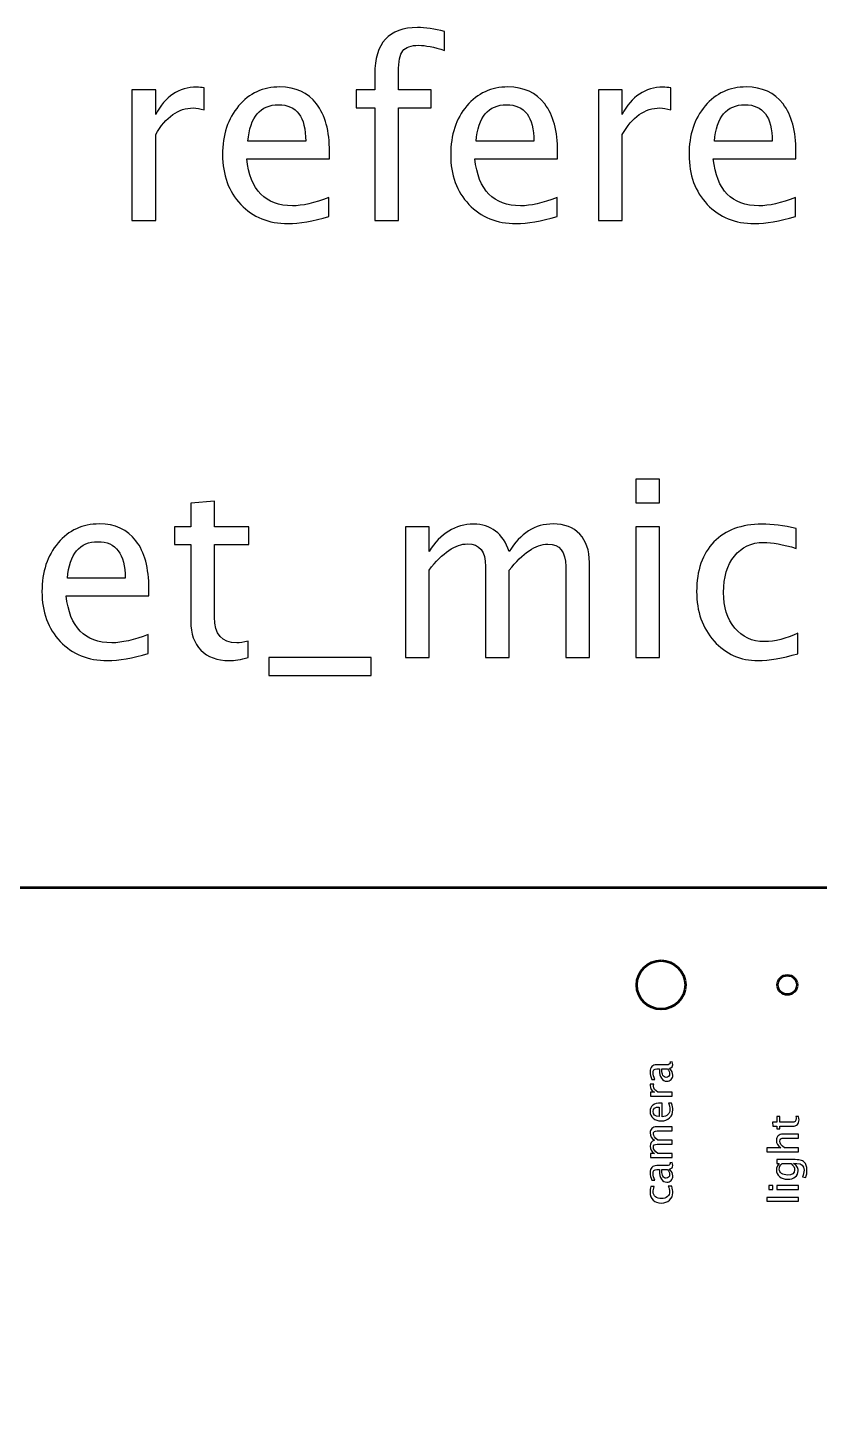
# Model space of a CAD drawing. Header units: centimetres. Extents: x -69 to 69, y -115 to 104.
# Drawn here: x -51.62 to -43.47, y 70.74 to 84.91 of the extents above; entities that cross this region are included whole.
import ezdxf

# ---------------------------------------------------------------- set-up
doc = ezdxf.new("R2010")
doc.units = ezdxf.units.CM
doc.header["$MEASUREMENT"] = 0
doc.layers.add('Layer 1', color=7, linetype='Continuous')

msp = doc.modelspace()

# ---------------------------------------------------------------- linework, layer by layer
at = {"layer": 'Layer 1', "lineweight": 53}
msp.add_lwpolyline([(-58.1, 55.95), (-28.9, 55.95), (-28.9, 76.05), (-58.1, 76.05), (-58.1, 55.95)], close=True, dxfattribs=at)
for centre, major_axis in [((-45.1, 75.05), (0, 0.25)), ((-43.8, 75.05), (0, 0.1))]:
    msp.add_ellipse(centre, major_axis=major_axis, ratio=1, dxfattribs=at)
at = {"layer": 'Layer 1'}
for points, knots in [([(-48.04799, 82.92044), (-48.04799, 82.92044), (-48.04799, 84.08376), (-48.04799, 84.08376), (-48.04799, 84.08376), (-48.04799, 84.08376), (-48.23891, 84.08376), (-48.23891, 84.08376), (-48.23891, 84.08376), (-48.23891, 84.08376), (-48.23891, 84.26664), (-48.23891, 84.26664), (-48.23891, 84.26664), (-48.23891, 84.26664), (-48.04799, 84.26664), (-48.04799, 84.26664), (-48.04799, 84.26664), (-48.04799, 84.26664), (-48.04799, 84.42793), (-48.04799, 84.42793), (-48.04799, 84.42793), (-48.04799, 84.74882), (-47.90152, 84.90926), (-47.60857, 84.90926), (-47.60857, 84.90926), (-47.52644, 84.90926), (-47.43331, 84.89571), (-47.32917, 84.86862), (-47.32917, 84.86862), (-47.32917, 84.86862), (-47.32917, 84.67304), (-47.32917, 84.67304), (-47.32917, 84.67304), (-47.43966, 84.7086), (-47.52814, 84.72638), (-47.5946, 84.72638), (-47.5946, 84.72638), (-47.67546, 84.72638), (-47.73049, 84.70733), (-47.7597, 84.66881), (-47.7597, 84.66881), (-47.78933, 84.63028), (-47.80415, 84.55874), (-47.80415, 84.45418), (-47.80415, 84.45418), (-47.80415, 84.45418), (-47.80415, 84.26664), (-47.80415, 84.26664), (-47.80415, 84.26664), (-47.80415, 84.26664), (-47.46591, 84.26664), (-47.46591, 84.26664), (-47.46591, 84.26664), (-47.46591, 84.26664), (-47.46591, 84.08376), (-47.46591, 84.08376), (-47.46591, 84.08376), (-47.46591, 84.08376), (-47.80415, 84.08376), (-47.80415, 84.08376), (-47.80415, 84.08376), (-47.80415, 84.08376), (-47.80415, 82.92044), (-47.80415, 82.92044), (-47.80415, 82.92044), (-47.80415, 82.92044), (-48.04799, 82.92044), (-48.04799, 82.92044)], [0, 0, 0, 0, 0.05555556, 0.05555556, 0.05555556, 0.05555556, 0.11111111, 0.11111111, 0.11111111, 0.11111111, 0.16666667, 0.16666667, 0.16666667, 0.16666667, 0.22222222, 0.22222222, 0.22222222, 0.22222222, 0.27777778, 0.27777778, 0.27777778, 0.27777778, 0.33333333, 0.33333333, 0.33333333, 0.33333333, 0.38888889, 0.38888889, 0.38888889, 0.38888889, 0.44444444, 0.44444444, 0.44444444, 0.44444444, 0.5, 0.5, 0.5, 0.5, 0.55555556, 0.55555556, 0.55555556, 0.55555556, 0.61111111, 0.61111111, 0.61111111, 0.61111111, 0.66666667, 0.66666667, 0.66666667, 0.66666667, 0.72222222, 0.72222222, 0.72222222, 0.72222222, 0.77777778, 0.77777778, 0.77777778, 0.77777778, 0.83333333, 0.83333333, 0.83333333, 0.83333333, 0.88888889, 0.88888889, 0.88888889, 0.88888889, 1, 1, 1, 1]), ([(-50.54819, 82.92044), (-50.54819, 82.92044), (-50.54819, 84.26664), (-50.54819, 84.26664), (-50.54819, 84.26664), (-50.54819, 84.26664), (-50.30435, 84.26664), (-50.30435, 84.26664), (-50.30435, 84.26664), (-50.30435, 84.26664), (-50.30435, 84.01222), (-50.30435, 84.01222), (-50.30435, 84.01222), (-50.20741, 84.2006), (-50.06686, 84.29458), (-49.88229, 84.29458), (-49.88229, 84.29458), (-49.85731, 84.29458), (-49.83106, 84.29246), (-49.80397, 84.28823), (-49.80397, 84.28823), (-49.80397, 84.28823), (-49.80397, 84.06005), (-49.80397, 84.06005), (-49.80397, 84.06005), (-49.8463, 84.07402), (-49.88356, 84.08122), (-49.91573, 84.08122), (-49.91573, 84.08122), (-50.07067, 84.08122), (-50.20021, 83.98978), (-50.30435, 83.80648), (-50.30435, 83.80648), (-50.30435, 83.80648), (-50.30435, 82.92044), (-50.30435, 82.92044), (-50.30435, 82.92044), (-50.30435, 82.92044), (-50.54819, 82.92044), (-50.54819, 82.92044)], [0, 0, 0, 0, 0.09090909, 0.09090909, 0.09090909, 0.09090909, 0.18181818, 0.18181818, 0.18181818, 0.18181818, 0.27272727, 0.27272727, 0.27272727, 0.27272727, 0.36363636, 0.36363636, 0.36363636, 0.36363636, 0.45454545, 0.45454545, 0.45454545, 0.45454545, 0.54545455, 0.54545455, 0.54545455, 0.54545455, 0.63636364, 0.63636364, 0.63636364, 0.63636364, 0.72727273, 0.72727273, 0.72727273, 0.72727273, 0.81818182, 0.81818182, 0.81818182, 0.81818182, 1, 1, 1, 1]), ([(-48.52085, 82.96362), (-48.68468, 82.91451), (-48.8248, 82.88996), (-48.94164, 82.88996), (-48.94164, 82.88996), (-49.14103, 82.88996), (-49.30317, 82.956), (-49.42805, 83.08766), (-49.42805, 83.08766), (-49.55294, 83.21931), (-49.61559, 83.38992), (-49.61559, 83.59989), (-49.61559, 83.59989), (-49.61559, 83.80351), (-49.56056, 83.97073), (-49.45007, 84.10154), (-49.45007, 84.10154), (-49.33958, 84.23193), (-49.19818, 84.29712), (-49.02589, 84.29712), (-49.02589, 84.29712), (-48.8629, 84.29712), (-48.73675, 84.23912), (-48.64785, 84.12313), (-48.64785, 84.12313), (-48.55895, 84.00714), (-48.5145, 83.84288), (-48.5145, 83.62995), (-48.5145, 83.62995), (-48.5145, 83.62995), (-48.51577, 83.55544), (-48.51577, 83.55544), (-48.51577, 83.55544), (-48.51577, 83.55544), (-49.36667, 83.55544), (-49.36667, 83.55544), (-49.36667, 83.55544), (-49.33111, 83.23371), (-49.17405, 83.07284), (-48.89592, 83.07284), (-48.89592, 83.07284), (-48.7939, 83.07284), (-48.66902, 83.10163), (-48.52085, 83.1592), (-48.52085, 83.1592), (-48.52085, 83.1592), (-48.52085, 82.96362), (-48.52085, 82.96362)], [0, 0, 0, 0, 0.07692308, 0.07692308, 0.07692308, 0.07692308, 0.15384615, 0.15384615, 0.15384615, 0.15384615, 0.23076923, 0.23076923, 0.23076923, 0.23076923, 0.30769231, 0.30769231, 0.30769231, 0.30769231, 0.38461538, 0.38461538, 0.38461538, 0.38461538, 0.46153846, 0.46153846, 0.46153846, 0.46153846, 0.53846154, 0.53846154, 0.53846154, 0.53846154, 0.61538462, 0.61538462, 0.61538462, 0.61538462, 0.69230769, 0.69230769, 0.69230769, 0.69230769, 0.76923077, 0.76923077, 0.76923077, 0.76923077, 0.84615385, 0.84615385, 0.84615385, 0.84615385, 1, 1, 1, 1]), ([(-46.17178, 82.96362), (-46.33561, 82.91451), (-46.47573, 82.88996), (-46.59257, 82.88996), (-46.59257, 82.88996), (-46.79196, 82.88996), (-46.9541, 82.956), (-47.07898, 83.08766), (-47.07898, 83.08766), (-47.20387, 83.21931), (-47.26652, 83.38992), (-47.26652, 83.59989), (-47.26652, 83.59989), (-47.26652, 83.80351), (-47.21149, 83.97073), (-47.101, 84.10154), (-47.101, 84.10154), (-46.99051, 84.23193), (-46.84911, 84.29712), (-46.67682, 84.29712), (-46.67682, 84.29712), (-46.51383, 84.29712), (-46.38768, 84.23912), (-46.29878, 84.12313), (-46.29878, 84.12313), (-46.20988, 84.00714), (-46.16543, 83.84288), (-46.16543, 83.62995), (-46.16543, 83.62995), (-46.16543, 83.62995), (-46.1667, 83.55544), (-46.1667, 83.55544), (-46.1667, 83.55544), (-46.1667, 83.55544), (-47.0176, 83.55544), (-47.0176, 83.55544), (-47.0176, 83.55544), (-46.98204, 83.23371), (-46.82498, 83.07284), (-46.54685, 83.07284), (-46.54685, 83.07284), (-46.44483, 83.07284), (-46.31995, 83.10163), (-46.17178, 83.1592), (-46.17178, 83.1592), (-46.17178, 83.1592), (-46.17178, 82.96362), (-46.17178, 82.96362)], [0, 0, 0, 0, 0.07692308, 0.07692308, 0.07692308, 0.07692308, 0.15384615, 0.15384615, 0.15384615, 0.15384615, 0.23076923, 0.23076923, 0.23076923, 0.23076923, 0.30769231, 0.30769231, 0.30769231, 0.30769231, 0.38461538, 0.38461538, 0.38461538, 0.38461538, 0.46153846, 0.46153846, 0.46153846, 0.46153846, 0.53846154, 0.53846154, 0.53846154, 0.53846154, 0.61538462, 0.61538462, 0.61538462, 0.61538462, 0.69230769, 0.69230769, 0.69230769, 0.69230769, 0.76923077, 0.76923077, 0.76923077, 0.76923077, 0.84615385, 0.84615385, 0.84615385, 0.84615385, 1, 1, 1, 1]), ([(-45.74464, 82.92044), (-45.74464, 82.92044), (-45.74464, 84.26664), (-45.74464, 84.26664), (-45.74464, 84.26664), (-45.74464, 84.26664), (-45.5008, 84.26664), (-45.5008, 84.26664), (-45.5008, 84.26664), (-45.5008, 84.26664), (-45.5008, 84.01222), (-45.5008, 84.01222), (-45.5008, 84.01222), (-45.40386, 84.2006), (-45.26331, 84.29458), (-45.07874, 84.29458), (-45.07874, 84.29458), (-45.05376, 84.29458), (-45.02751, 84.29246), (-45.00042, 84.28823), (-45.00042, 84.28823), (-45.00042, 84.28823), (-45.00042, 84.06005), (-45.00042, 84.06005), (-45.00042, 84.06005), (-45.04275, 84.07402), (-45.08001, 84.08122), (-45.11218, 84.08122), (-45.11218, 84.08122), (-45.26712, 84.08122), (-45.39666, 83.98978), (-45.5008, 83.80648), (-45.5008, 83.80648), (-45.5008, 83.80648), (-45.5008, 82.92044), (-45.5008, 82.92044), (-45.5008, 82.92044), (-45.5008, 82.92044), (-45.74464, 82.92044), (-45.74464, 82.92044)], [0, 0, 0, 0, 0.09090909, 0.09090909, 0.09090909, 0.09090909, 0.18181818, 0.18181818, 0.18181818, 0.18181818, 0.27272727, 0.27272727, 0.27272727, 0.27272727, 0.36363636, 0.36363636, 0.36363636, 0.36363636, 0.45454545, 0.45454545, 0.45454545, 0.45454545, 0.54545455, 0.54545455, 0.54545455, 0.54545455, 0.63636364, 0.63636364, 0.63636364, 0.63636364, 0.72727273, 0.72727273, 0.72727273, 0.72727273, 0.81818182, 0.81818182, 0.81818182, 0.81818182, 1, 1, 1, 1]), ([(-43.7173, 82.96362), (-43.88113, 82.91451), (-44.02125, 82.88996), (-44.13809, 82.88996), (-44.13809, 82.88996), (-44.33748, 82.88996), (-44.49962, 82.956), (-44.6245, 83.08766), (-44.6245, 83.08766), (-44.74939, 83.21931), (-44.81204, 83.38992), (-44.81204, 83.59989), (-44.81204, 83.59989), (-44.81204, 83.80351), (-44.75701, 83.97073), (-44.64652, 84.10154), (-44.64652, 84.10154), (-44.53603, 84.23193), (-44.39463, 84.29712), (-44.22234, 84.29712), (-44.22234, 84.29712), (-44.05935, 84.29712), (-43.9332, 84.23912), (-43.8443, 84.12313), (-43.8443, 84.12313), (-43.7554, 84.00714), (-43.71095, 83.84288), (-43.71095, 83.62995), (-43.71095, 83.62995), (-43.71095, 83.62995), (-43.71222, 83.55544), (-43.71222, 83.55544), (-43.71222, 83.55544), (-43.71222, 83.55544), (-44.56312, 83.55544), (-44.56312, 83.55544), (-44.56312, 83.55544), (-44.52756, 83.23371), (-44.3705, 83.07284), (-44.09237, 83.07284), (-44.09237, 83.07284), (-43.99035, 83.07284), (-43.86547, 83.10163), (-43.7173, 83.1592), (-43.7173, 83.1592), (-43.7173, 83.1592), (-43.7173, 82.96362), (-43.7173, 82.96362)], [0, 0, 0, 0, 0.07692308, 0.07692308, 0.07692308, 0.07692308, 0.15384615, 0.15384615, 0.15384615, 0.15384615, 0.23076923, 0.23076923, 0.23076923, 0.23076923, 0.30769231, 0.30769231, 0.30769231, 0.30769231, 0.38461538, 0.38461538, 0.38461538, 0.38461538, 0.46153846, 0.46153846, 0.46153846, 0.46153846, 0.53846154, 0.53846154, 0.53846154, 0.53846154, 0.61538462, 0.61538462, 0.61538462, 0.61538462, 0.69230769, 0.69230769, 0.69230769, 0.69230769, 0.76923077, 0.76923077, 0.76923077, 0.76923077, 0.84615385, 0.84615385, 0.84615385, 0.84615385, 1, 1, 1, 1]), ([(-49.35397, 83.73832), (-49.35397, 83.73832), (-48.75961, 83.73832), (-48.75961, 83.73832), (-48.75961, 83.73832), (-48.75961, 83.98893), (-48.85317, 84.11424), (-49.03986, 84.11424), (-49.03986, 84.11424), (-49.22782, 84.11424), (-49.33238, 83.98893), (-49.35397, 83.73832)], [0, 0, 0, 0, 0.25, 0.25, 0.25, 0.25, 0.5, 0.5, 0.5, 0.5, 1, 1, 1, 1]), ([(-47.0049, 83.73832), (-47.0049, 83.73832), (-46.41054, 83.73832), (-46.41054, 83.73832), (-46.41054, 83.73832), (-46.41054, 83.98893), (-46.5041, 84.11424), (-46.69079, 84.11424), (-46.69079, 84.11424), (-46.87875, 84.11424), (-46.98331, 83.98893), (-47.0049, 83.73832)], [0, 0, 0, 0, 0.25, 0.25, 0.25, 0.25, 0.5, 0.5, 0.5, 0.5, 1, 1, 1, 1]), ([(-44.55042, 83.73832), (-44.55042, 83.73832), (-43.95606, 83.73832), (-43.95606, 83.73832), (-43.95606, 83.73832), (-43.95606, 83.98893), (-44.04962, 84.11424), (-44.23631, 84.11424), (-44.23631, 84.11424), (-44.42427, 84.11424), (-44.52883, 83.98893), (-44.55042, 83.73832)], [0, 0, 0, 0, 0.25, 0.25, 0.25, 0.25, 0.5, 0.5, 0.5, 0.5, 1, 1, 1, 1]), ([(-45.36161, 80.01302), (-45.36161, 80.01302), (-45.36161, 80.25686), (-45.36161, 80.25686), (-45.36161, 80.25686), (-45.36161, 80.25686), (-45.11777, 80.25686), (-45.11777, 80.25686), (-45.11777, 80.25686), (-45.11777, 80.25686), (-45.11777, 80.01302), (-45.11777, 80.01302), (-45.11777, 80.01302), (-45.11777, 80.01302), (-45.36161, 80.01302), (-45.36161, 80.01302)], [0, 0, 0, 0, 0.2, 0.2, 0.2, 0.2, 0.4, 0.4, 0.4, 0.4, 0.6, 0.6, 0.6, 0.6, 1, 1, 1, 1]), ([(-49.3511, 78.42086), (-49.42645, 78.40012), (-49.49207, 78.38996), (-49.54753, 78.38996), (-49.54753, 78.38996), (-49.67199, 78.38996), (-49.76893, 78.42552), (-49.83836, 78.49664), (-49.83836, 78.49664), (-49.90821, 78.56776), (-49.94292, 78.6664), (-49.94292, 78.79297), (-49.94292, 78.79297), (-49.94292, 78.79297), (-49.94292, 79.58376), (-49.94292, 79.58376), (-49.94292, 79.58376), (-49.94292, 79.58376), (-50.11141, 79.58376), (-50.11141, 79.58376), (-50.11141, 79.58376), (-50.11141, 79.58376), (-50.11141, 79.76664), (-50.11141, 79.76664), (-50.11141, 79.76664), (-50.11141, 79.76664), (-49.94292, 79.76664), (-49.94292, 79.76664), (-49.94292, 79.76664), (-49.94292, 79.76664), (-49.94292, 80.01006), (-49.94292, 80.01006), (-49.94292, 80.01006), (-49.94292, 80.01006), (-49.69908, 80.03334), (-49.69908, 80.03334), (-49.69908, 80.03334), (-49.69908, 80.03334), (-49.69908, 79.76664), (-49.69908, 79.76664), (-49.69908, 79.76664), (-49.69908, 79.76664), (-49.34602, 79.76664), (-49.34602, 79.76664), (-49.34602, 79.76664), (-49.34602, 79.76664), (-49.34602, 79.58376), (-49.34602, 79.58376), (-49.34602, 79.58376), (-49.34602, 79.58376), (-49.69908, 79.58376), (-49.69908, 79.58376), (-49.69908, 79.58376), (-49.69908, 79.58376), (-49.69908, 78.837), (-49.69908, 78.837), (-49.69908, 78.837), (-49.69908, 78.66089), (-49.62246, 78.57284), (-49.46963, 78.57284), (-49.46963, 78.57284), (-49.43704, 78.57284), (-49.39767, 78.57834), (-49.3511, 78.58893), (-49.3511, 78.58893), (-49.3511, 78.58893), (-49.3511, 78.42086), (-49.3511, 78.42086)], [0, 0, 0, 0, 0.05555556, 0.05555556, 0.05555556, 0.05555556, 0.11111111, 0.11111111, 0.11111111, 0.11111111, 0.16666667, 0.16666667, 0.16666667, 0.16666667, 0.22222222, 0.22222222, 0.22222222, 0.22222222, 0.27777778, 0.27777778, 0.27777778, 0.27777778, 0.33333333, 0.33333333, 0.33333333, 0.33333333, 0.38888889, 0.38888889, 0.38888889, 0.38888889, 0.44444444, 0.44444444, 0.44444444, 0.44444444, 0.5, 0.5, 0.5, 0.5, 0.55555556, 0.55555556, 0.55555556, 0.55555556, 0.61111111, 0.61111111, 0.61111111, 0.61111111, 0.66666667, 0.66666667, 0.66666667, 0.66666667, 0.72222222, 0.72222222, 0.72222222, 0.72222222, 0.77777778, 0.77777778, 0.77777778, 0.77777778, 0.83333333, 0.83333333, 0.83333333, 0.83333333, 0.88888889, 0.88888889, 0.88888889, 0.88888889, 1, 1, 1, 1]), ([(-50.38022, 78.46362), (-50.54405, 78.41451), (-50.68417, 78.38996), (-50.80101, 78.38996), (-50.80101, 78.38996), (-51.0004, 78.38996), (-51.16254, 78.456), (-51.28742, 78.58766), (-51.28742, 78.58766), (-51.41231, 78.71931), (-51.47496, 78.88992), (-51.47496, 79.09989), (-51.47496, 79.09989), (-51.47496, 79.30351), (-51.41993, 79.47073), (-51.30944, 79.60154), (-51.30944, 79.60154), (-51.19895, 79.73193), (-51.05755, 79.79712), (-50.88526, 79.79712), (-50.88526, 79.79712), (-50.72227, 79.79712), (-50.59612, 79.73912), (-50.50722, 79.62313), (-50.50722, 79.62313), (-50.41832, 79.50714), (-50.37387, 79.34288), (-50.37387, 79.12995), (-50.37387, 79.12995), (-50.37387, 79.12995), (-50.37514, 79.05544), (-50.37514, 79.05544), (-50.37514, 79.05544), (-50.37514, 79.05544), (-51.22604, 79.05544), (-51.22604, 79.05544), (-51.22604, 79.05544), (-51.19048, 78.73371), (-51.03342, 78.57284), (-50.75529, 78.57284), (-50.75529, 78.57284), (-50.65327, 78.57284), (-50.52839, 78.60163), (-50.38022, 78.6592), (-50.38022, 78.6592), (-50.38022, 78.6592), (-50.38022, 78.46362), (-50.38022, 78.46362)], [0, 0, 0, 0, 0.07692308, 0.07692308, 0.07692308, 0.07692308, 0.15384615, 0.15384615, 0.15384615, 0.15384615, 0.23076923, 0.23076923, 0.23076923, 0.23076923, 0.30769231, 0.30769231, 0.30769231, 0.30769231, 0.38461538, 0.38461538, 0.38461538, 0.38461538, 0.46153846, 0.46153846, 0.46153846, 0.46153846, 0.53846154, 0.53846154, 0.53846154, 0.53846154, 0.61538462, 0.61538462, 0.61538462, 0.61538462, 0.69230769, 0.69230769, 0.69230769, 0.69230769, 0.76923077, 0.76923077, 0.76923077, 0.76923077, 0.84615385, 0.84615385, 0.84615385, 0.84615385, 1, 1, 1, 1]), ([(-47.73312, 78.42044), (-47.73312, 78.42044), (-47.73312, 79.76664), (-47.73312, 79.76664), (-47.73312, 79.76664), (-47.73312, 79.76664), (-47.48928, 79.76664), (-47.48928, 79.76664), (-47.48928, 79.76664), (-47.48928, 79.76664), (-47.48928, 79.51222), (-47.48928, 79.51222), (-47.48928, 79.51222), (-47.37032, 79.7006), (-47.21792, 79.79458), (-47.03123, 79.79458), (-47.03123, 79.79458), (-46.85132, 79.79458), (-46.72897, 79.7006), (-46.66378, 79.51222), (-46.66378, 79.51222), (-46.54821, 79.70229), (-46.3975, 79.79712), (-46.21251, 79.79712), (-46.21251, 79.79712), (-46.0944, 79.79712), (-46.00253, 79.76241), (-45.93692, 79.69256), (-45.93692, 79.69256), (-45.8713, 79.62271), (-45.83828, 79.52492), (-45.83828, 79.39919), (-45.83828, 79.39919), (-45.83828, 79.39919), (-45.83828, 78.42044), (-45.83828, 78.42044), (-45.83828, 78.42044), (-45.83828, 78.42044), (-46.08212, 78.42044), (-46.08212, 78.42044), (-46.08212, 78.42044), (-46.08212, 78.42044), (-46.08212, 79.35897), (-46.08212, 79.35897), (-46.08212, 79.35897), (-46.08212, 79.51222), (-46.14308, 79.58884), (-46.265, 79.58884), (-46.265, 79.58884), (-46.39158, 79.58884), (-46.5245, 79.49952), (-46.66378, 79.32045), (-46.66378, 79.32045), (-46.66378, 79.32045), (-46.66378, 78.42044), (-46.66378, 78.42044), (-46.66378, 78.42044), (-46.66378, 78.42044), (-46.90762, 78.42044), (-46.90762, 78.42044), (-46.90762, 78.42044), (-46.90762, 78.42044), (-46.90762, 79.35982), (-46.90762, 79.35982), (-46.90762, 79.35982), (-46.90762, 79.51433), (-46.96943, 79.59138), (-47.09346, 79.59138), (-47.09346, 79.59138), (-47.21665, 79.59138), (-47.34873, 79.50163), (-47.48928, 79.32172), (-47.48928, 79.32172), (-47.48928, 79.32172), (-47.48928, 78.42044), (-47.48928, 78.42044), (-47.48928, 78.42044), (-47.48928, 78.42044), (-47.73312, 78.42044), (-47.73312, 78.42044)], [0, 0, 0, 0, 0.04761905, 0.04761905, 0.04761905, 0.04761905, 0.0952381, 0.0952381, 0.0952381, 0.0952381, 0.14285714, 0.14285714, 0.14285714, 0.14285714, 0.19047619, 0.19047619, 0.19047619, 0.19047619, 0.23809524, 0.23809524, 0.23809524, 0.23809524, 0.28571429, 0.28571429, 0.28571429, 0.28571429, 0.33333333, 0.33333333, 0.33333333, 0.33333333, 0.38095238, 0.38095238, 0.38095238, 0.38095238, 0.42857143, 0.42857143, 0.42857143, 0.42857143, 0.47619048, 0.47619048, 0.47619048, 0.47619048, 0.52380952, 0.52380952, 0.52380952, 0.52380952, 0.57142857, 0.57142857, 0.57142857, 0.57142857, 0.61904762, 0.61904762, 0.61904762, 0.61904762, 0.66666667, 0.66666667, 0.66666667, 0.66666667, 0.71428571, 0.71428571, 0.71428571, 0.71428571, 0.76190476, 0.76190476, 0.76190476, 0.76190476, 0.80952381, 0.80952381, 0.80952381, 0.80952381, 0.85714286, 0.85714286, 0.85714286, 0.85714286, 0.9047619, 0.9047619, 0.9047619, 0.9047619, 1, 1, 1, 1]), ([(-43.69283, 78.46108), (-43.85073, 78.41367), (-43.98705, 78.38996), (-44.10177, 78.38996), (-44.10177, 78.38996), (-44.2838, 78.38996), (-44.43451, 78.45727), (-44.55431, 78.59147), (-44.55431, 78.59147), (-44.67412, 78.72609), (-44.73423, 78.89584), (-44.73423, 79.10031), (-44.73423, 79.10031), (-44.73423, 79.31875), (-44.67496, 79.48936), (-44.55643, 79.61128), (-44.55643, 79.61128), (-44.4379, 79.73362), (-44.27237, 79.79458), (-44.05986, 79.79458), (-44.05986, 79.79458), (-43.9553, 79.79458), (-43.83761, 79.78019), (-43.70807, 79.7514), (-43.70807, 79.7514), (-43.70807, 79.7514), (-43.70807, 79.54566), (-43.70807, 79.54566), (-43.70807, 79.54566), (-43.84565, 79.5863), (-43.95784, 79.60662), (-44.0442, 79.60662), (-44.0442, 79.60662), (-44.1695, 79.60662), (-44.26983, 79.55963), (-44.34476, 79.46607), (-44.34476, 79.46607), (-44.41969, 79.37252), (-44.45737, 79.24763), (-44.45737, 79.09185), (-44.45737, 79.09185), (-44.45737, 78.94072), (-44.41842, 78.8188), (-44.34095, 78.72524), (-44.34095, 78.72524), (-44.26348, 78.63211), (-44.16231, 78.58554), (-44.03658, 78.58554), (-44.03658, 78.58554), (-43.92524, 78.58554), (-43.81094, 78.61433), (-43.69283, 78.6719), (-43.69283, 78.6719), (-43.69283, 78.6719), (-43.69283, 78.46108), (-43.69283, 78.46108)], [0, 0, 0, 0, 0.06666667, 0.06666667, 0.06666667, 0.06666667, 0.13333333, 0.13333333, 0.13333333, 0.13333333, 0.2, 0.2, 0.2, 0.2, 0.26666667, 0.26666667, 0.26666667, 0.26666667, 0.33333333, 0.33333333, 0.33333333, 0.33333333, 0.4, 0.4, 0.4, 0.4, 0.46666667, 0.46666667, 0.46666667, 0.46666667, 0.53333333, 0.53333333, 0.53333333, 0.53333333, 0.6, 0.6, 0.6, 0.6, 0.66666667, 0.66666667, 0.66666667, 0.66666667, 0.73333333, 0.73333333, 0.73333333, 0.73333333, 0.8, 0.8, 0.8, 0.8, 0.86666667, 0.86666667, 0.86666667, 0.86666667, 1, 1, 1, 1]), ([(-45.36161, 78.42044), (-45.36161, 78.42044), (-45.36161, 79.76664), (-45.36161, 79.76664), (-45.36161, 79.76664), (-45.36161, 79.76664), (-45.11777, 79.76664), (-45.11777, 79.76664), (-45.11777, 79.76664), (-45.11777, 79.76664), (-45.11777, 78.42044), (-45.11777, 78.42044), (-45.11777, 78.42044), (-45.11777, 78.42044), (-45.36161, 78.42044), (-45.36161, 78.42044)], [0, 0, 0, 0, 0.2, 0.2, 0.2, 0.2, 0.4, 0.4, 0.4, 0.4, 0.6, 0.6, 0.6, 0.6, 1, 1, 1, 1]), ([(-51.21334, 79.23832), (-51.21334, 79.23832), (-50.61898, 79.23832), (-50.61898, 79.23832), (-50.61898, 79.23832), (-50.61898, 79.48893), (-50.71254, 79.61424), (-50.89923, 79.61424), (-50.89923, 79.61424), (-51.08719, 79.61424), (-51.19175, 79.48893), (-51.21334, 79.23832)], [0, 0, 0, 0, 0.25, 0.25, 0.25, 0.25, 0.5, 0.5, 0.5, 0.5, 1, 1, 1, 1]), ([(-49.14028, 78.23756), (-49.14028, 78.23756), (-49.14028, 78.42044), (-49.14028, 78.42044), (-49.14028, 78.42044), (-49.14028, 78.42044), (-48.08364, 78.42044), (-48.08364, 78.42044), (-48.08364, 78.42044), (-48.08364, 78.42044), (-48.08364, 78.23756), (-48.08364, 78.23756), (-48.08364, 78.23756), (-48.08364, 78.23756), (-49.14028, 78.23756), (-49.14028, 78.23756)], [0, 0, 0, 0, 0.2, 0.2, 0.2, 0.2, 0.4, 0.4, 0.4, 0.4, 0.6, 0.6, 0.6, 0.6, 1, 1, 1, 1]), ([(-45.0128, 74.19222), (-44.99037, 74.16781), (-44.97915, 74.14431), (-44.97915, 74.12173), (-44.97915, 74.12173), (-44.97915, 74.10318), (-44.98494, 74.08773), (-44.99658, 74.07552), (-44.99658, 74.07552), (-45.00822, 74.06324), (-45.02289, 74.05711), (-45.0406, 74.05711), (-45.0406, 74.05711), (-45.06509, 74.05711), (-45.08392, 74.06741), (-45.09705, 74.08801), (-45.09705, 74.08801), (-45.11017, 74.10861), (-45.11673, 74.13817), (-45.11673, 74.1767), (-45.11673, 74.1767), (-45.11673, 74.1767), (-45.11673, 74.18622), (-45.11673, 74.18622), (-45.11673, 74.18622), (-45.11673, 74.18622), (-45.14375, 74.18622), (-45.14375, 74.18622), (-45.14375, 74.18622), (-45.16979, 74.18622), (-45.18277, 74.17268), (-45.18277, 74.14551), (-45.18277, 74.14551), (-45.18277, 74.12449), (-45.17614, 74.10149), (-45.16288, 74.07658), (-45.16288, 74.07658), (-45.16288, 74.07658), (-45.19632, 74.07658), (-45.19632, 74.07658), (-45.19632, 74.07658), (-45.20761, 74.10396), (-45.21325, 74.12978), (-45.21325, 74.15398), (-45.21325, 74.15398), (-45.21325, 74.17888), (-45.20761, 74.1973), (-45.19625, 74.20908), (-45.19625, 74.20908), (-45.18489, 74.22094), (-45.16739, 74.22686), (-45.14375, 74.22686), (-45.14375, 74.22686), (-45.14375, 74.22686), (-45.04237, 74.22686), (-45.04237, 74.22686), (-45.04237, 74.22686), (-45.01915, 74.22686), (-45.00751, 74.23399), (-45.00751, 74.24831), (-45.00751, 74.24831), (-45.00751, 74.25007), (-45.0078, 74.25268), (-45.00836, 74.25614), (-45.00836, 74.25614), (-45.00836, 74.25614), (-44.98578, 74.25903), (-44.98578, 74.25903), (-44.98578, 74.25903), (-44.98134, 74.24979), (-44.97915, 74.23963), (-44.97915, 74.22848), (-44.97915, 74.22848), (-44.97915, 74.20951), (-44.99037, 74.19744), (-45.0128, 74.19222)], [0, 0, 0, 0, 0.05, 0.05, 0.05, 0.05, 0.1, 0.1, 0.1, 0.1, 0.15, 0.15, 0.15, 0.15, 0.2, 0.2, 0.2, 0.2, 0.25, 0.25, 0.25, 0.25, 0.3, 0.3, 0.3, 0.3, 0.35, 0.35, 0.35, 0.35, 0.4, 0.4, 0.4, 0.4, 0.45, 0.45, 0.45, 0.45, 0.5, 0.5, 0.5, 0.5, 0.55, 0.55, 0.55, 0.55, 0.6, 0.6, 0.6, 0.6, 0.65, 0.65, 0.65, 0.65, 0.7, 0.7, 0.7, 0.7, 0.75, 0.75, 0.75, 0.75, 0.8, 0.8, 0.8, 0.8, 0.85, 0.85, 0.85, 0.85, 0.9, 0.9, 0.9, 0.9, 1, 1, 1, 1]), ([(-45.03496, 74.18622), (-45.03496, 74.18622), (-45.0926, 74.18622), (-45.0926, 74.18622), (-45.0926, 74.18622), (-45.0926, 74.18622), (-45.09303, 74.17317), (-45.09303, 74.17317), (-45.09303, 74.17317), (-45.09303, 74.15059), (-45.08886, 74.13239), (-45.08054, 74.11849), (-45.08054, 74.11849), (-45.07214, 74.10466), (-45.06106, 74.09775), (-45.04724, 74.09775), (-45.04724, 74.09775), (-45.03757, 74.09775), (-45.02931, 74.1012), (-45.02261, 74.10805), (-45.02261, 74.10805), (-45.01591, 74.11496), (-45.01259, 74.12336), (-45.01259, 74.13331), (-45.01259, 74.13331), (-45.01259, 74.15024), (-45.02007, 74.16788), (-45.03496, 74.18622)], [0, 0, 0, 0, 0.125, 0.125, 0.125, 0.125, 0.25, 0.25, 0.25, 0.25, 0.375, 0.375, 0.375, 0.375, 0.5, 0.5, 0.5, 0.5, 0.625, 0.625, 0.625, 0.625, 0.75, 0.75, 0.75, 0.75, 1, 1, 1, 1]), ([(-44.98423, 73.90337), (-44.98423, 73.90337), (-45.20859, 73.90337), (-45.20859, 73.90337), (-45.20859, 73.90337), (-45.20859, 73.90337), (-45.20859, 73.94401), (-45.20859, 73.94401), (-45.20859, 73.94401), (-45.20859, 73.94401), (-45.16619, 73.94401), (-45.16619, 73.94401), (-45.16619, 73.94401), (-45.19759, 73.96017), (-45.21325, 73.98359), (-45.21325, 74.01435), (-45.21325, 74.01435), (-45.21325, 74.01852), (-45.2129, 74.02289), (-45.21219, 74.02741), (-45.21219, 74.02741), (-45.21219, 74.02741), (-45.17416, 74.02741), (-45.17416, 74.02741), (-45.17416, 74.02741), (-45.17649, 74.02035), (-45.17769, 74.01414), (-45.17769, 74.00878), (-45.17769, 74.00878), (-45.17769, 73.98296), (-45.16245, 73.96137), (-45.1319, 73.94401), (-45.1319, 73.94401), (-45.1319, 73.94401), (-44.98423, 73.94401), (-44.98423, 73.94401), (-44.98423, 73.94401), (-44.98423, 73.94401), (-44.98423, 73.90337), (-44.98423, 73.90337)], [0, 0, 0, 0, 0.09090909, 0.09090909, 0.09090909, 0.09090909, 0.18181818, 0.18181818, 0.18181818, 0.18181818, 0.27272727, 0.27272727, 0.27272727, 0.27272727, 0.36363636, 0.36363636, 0.36363636, 0.36363636, 0.45454545, 0.45454545, 0.45454545, 0.45454545, 0.54545455, 0.54545455, 0.54545455, 0.54545455, 0.63636364, 0.63636364, 0.63636364, 0.63636364, 0.72727273, 0.72727273, 0.72727273, 0.72727273, 0.81818182, 0.81818182, 0.81818182, 0.81818182, 1, 1, 1, 1]), ([(-44.99143, 73.83218), (-44.98324, 73.80487), (-44.97915, 73.78152), (-44.97915, 73.76204), (-44.97915, 73.76204), (-44.97915, 73.72881), (-44.99016, 73.70179), (-45.0121, 73.68098), (-45.0121, 73.68098), (-45.03404, 73.66016), (-45.06248, 73.64972), (-45.09747, 73.64972), (-45.09747, 73.64972), (-45.13141, 73.64972), (-45.15928, 73.65889), (-45.18108, 73.67731), (-45.18108, 73.67731), (-45.20281, 73.69572), (-45.21367, 73.71929), (-45.21367, 73.748), (-45.21367, 73.748), (-45.21367, 73.77517), (-45.20401, 73.79619), (-45.18468, 73.81101), (-45.18468, 73.81101), (-45.16534, 73.82583), (-45.13797, 73.83323), (-45.10248, 73.83323), (-45.10248, 73.83323), (-45.10248, 73.83323), (-45.09006, 73.83302), (-45.09006, 73.83302), (-45.09006, 73.83302), (-45.09006, 73.83302), (-45.09006, 73.69121), (-45.09006, 73.69121), (-45.09006, 73.69121), (-45.03644, 73.69713), (-45.00963, 73.72331), (-45.00963, 73.76966), (-45.00963, 73.76966), (-45.00963, 73.78667), (-45.01443, 73.80748), (-45.02402, 73.83218), (-45.02402, 73.83218), (-45.02402, 73.83218), (-44.99143, 73.83218), (-44.99143, 73.83218)], [0, 0, 0, 0, 0.07692308, 0.07692308, 0.07692308, 0.07692308, 0.15384615, 0.15384615, 0.15384615, 0.15384615, 0.23076923, 0.23076923, 0.23076923, 0.23076923, 0.30769231, 0.30769231, 0.30769231, 0.30769231, 0.38461538, 0.38461538, 0.38461538, 0.38461538, 0.46153846, 0.46153846, 0.46153846, 0.46153846, 0.53846154, 0.53846154, 0.53846154, 0.53846154, 0.61538462, 0.61538462, 0.61538462, 0.61538462, 0.69230769, 0.69230769, 0.69230769, 0.69230769, 0.76923077, 0.76923077, 0.76923077, 0.76923077, 0.84615385, 0.84615385, 0.84615385, 0.84615385, 1, 1, 1, 1]), ([(-45.12054, 73.69332), (-45.12054, 73.69332), (-45.12054, 73.79238), (-45.12054, 73.79238), (-45.12054, 73.79238), (-45.16231, 73.79238), (-45.1832, 73.77679), (-45.1832, 73.74567), (-45.1832, 73.74567), (-45.1832, 73.71435), (-45.16231, 73.69692), (-45.12054, 73.69332)], [0, 0, 0, 0, 0.25, 0.25, 0.25, 0.25, 0.5, 0.5, 0.5, 0.5, 1, 1, 1, 1]), ([(-43.6843, 73.69339), (-43.68084, 73.68083), (-43.67915, 73.66989), (-43.67915, 73.66065), (-43.67915, 73.66065), (-43.67915, 73.63991), (-43.68508, 73.62375), (-43.69693, 73.61218), (-43.69693, 73.61218), (-43.70878, 73.60054), (-43.72522, 73.59475), (-43.74632, 73.59475), (-43.74632, 73.59475), (-43.74632, 73.59475), (-43.87812, 73.59475), (-43.87812, 73.59475), (-43.87812, 73.59475), (-43.87812, 73.59475), (-43.87812, 73.56667), (-43.87812, 73.56667), (-43.87812, 73.56667), (-43.87812, 73.56667), (-43.90859, 73.56667), (-43.90859, 73.56667), (-43.90859, 73.56667), (-43.90859, 73.56667), (-43.90859, 73.59475), (-43.90859, 73.59475), (-43.90859, 73.59475), (-43.90859, 73.59475), (-43.94916, 73.59475), (-43.94916, 73.59475), (-43.94916, 73.59475), (-43.94916, 73.59475), (-43.95304, 73.63539), (-43.95304, 73.63539), (-43.95304, 73.63539), (-43.95304, 73.63539), (-43.90859, 73.63539), (-43.90859, 73.63539), (-43.90859, 73.63539), (-43.90859, 73.63539), (-43.90859, 73.69424), (-43.90859, 73.69424), (-43.90859, 73.69424), (-43.90859, 73.69424), (-43.87812, 73.69424), (-43.87812, 73.69424), (-43.87812, 73.69424), (-43.87812, 73.69424), (-43.87812, 73.63539), (-43.87812, 73.63539), (-43.87812, 73.63539), (-43.87812, 73.63539), (-43.75366, 73.63539), (-43.75366, 73.63539), (-43.75366, 73.63539), (-43.72431, 73.63539), (-43.70963, 73.64816), (-43.70963, 73.67363), (-43.70963, 73.67363), (-43.70963, 73.67907), (-43.71055, 73.68563), (-43.71231, 73.69339), (-43.71231, 73.69339), (-43.71231, 73.69339), (-43.6843, 73.69339), (-43.6843, 73.69339)], [0, 0, 0, 0, 0.05555556, 0.05555556, 0.05555556, 0.05555556, 0.11111111, 0.11111111, 0.11111111, 0.11111111, 0.16666667, 0.16666667, 0.16666667, 0.16666667, 0.22222222, 0.22222222, 0.22222222, 0.22222222, 0.27777778, 0.27777778, 0.27777778, 0.27777778, 0.33333333, 0.33333333, 0.33333333, 0.33333333, 0.38888889, 0.38888889, 0.38888889, 0.38888889, 0.44444444, 0.44444444, 0.44444444, 0.44444444, 0.5, 0.5, 0.5, 0.5, 0.55555556, 0.55555556, 0.55555556, 0.55555556, 0.61111111, 0.61111111, 0.61111111, 0.61111111, 0.66666667, 0.66666667, 0.66666667, 0.66666667, 0.72222222, 0.72222222, 0.72222222, 0.72222222, 0.77777778, 0.77777778, 0.77777778, 0.77777778, 0.83333333, 0.83333333, 0.83333333, 0.83333333, 0.88888889, 0.88888889, 0.88888889, 0.88888889, 1, 1, 1, 1]), ([(-44.98423, 73.27225), (-44.98423, 73.27225), (-45.20859, 73.27225), (-45.20859, 73.27225), (-45.20859, 73.27225), (-45.20859, 73.27225), (-45.20859, 73.31289), (-45.20859, 73.31289), (-45.20859, 73.31289), (-45.20859, 73.31289), (-45.16619, 73.31289), (-45.16619, 73.31289), (-45.16619, 73.31289), (-45.19759, 73.33272), (-45.21325, 73.35812), (-45.21325, 73.38923), (-45.21325, 73.38923), (-45.21325, 73.41922), (-45.19759, 73.43961), (-45.16619, 73.45047), (-45.16619, 73.45047), (-45.19787, 73.46973), (-45.21367, 73.49485), (-45.21367, 73.52568), (-45.21367, 73.52568), (-45.21367, 73.54537), (-45.20789, 73.56068), (-45.19625, 73.57161), (-45.19625, 73.57161), (-45.18461, 73.58255), (-45.16831, 73.58805), (-45.14735, 73.58805), (-45.14735, 73.58805), (-45.14735, 73.58805), (-44.98423, 73.58805), (-44.98423, 73.58805), (-44.98423, 73.58805), (-44.98423, 73.58805), (-44.98423, 73.54741), (-44.98423, 73.54741), (-44.98423, 73.54741), (-44.98423, 73.54741), (-45.14065, 73.54741), (-45.14065, 73.54741), (-45.14065, 73.54741), (-45.16619, 73.54741), (-45.17896, 73.53725), (-45.17896, 73.51693), (-45.17896, 73.51693), (-45.17896, 73.49584), (-45.16407, 73.47368), (-45.13423, 73.45047), (-45.13423, 73.45047), (-45.13423, 73.45047), (-44.98423, 73.45047), (-44.98423, 73.45047), (-44.98423, 73.45047), (-44.98423, 73.45047), (-44.98423, 73.40983), (-44.98423, 73.40983), (-44.98423, 73.40983), (-44.98423, 73.40983), (-45.14079, 73.40983), (-45.14079, 73.40983), (-45.14079, 73.40983), (-45.16654, 73.40983), (-45.17939, 73.39953), (-45.17939, 73.37886), (-45.17939, 73.37886), (-45.17939, 73.35833), (-45.16443, 73.33631), (-45.13444, 73.31289), (-45.13444, 73.31289), (-45.13444, 73.31289), (-44.98423, 73.31289), (-44.98423, 73.31289), (-44.98423, 73.31289), (-44.98423, 73.31289), (-44.98423, 73.27225), (-44.98423, 73.27225)], [0, 0, 0, 0, 0.04761905, 0.04761905, 0.04761905, 0.04761905, 0.0952381, 0.0952381, 0.0952381, 0.0952381, 0.14285714, 0.14285714, 0.14285714, 0.14285714, 0.19047619, 0.19047619, 0.19047619, 0.19047619, 0.23809524, 0.23809524, 0.23809524, 0.23809524, 0.28571429, 0.28571429, 0.28571429, 0.28571429, 0.33333333, 0.33333333, 0.33333333, 0.33333333, 0.38095238, 0.38095238, 0.38095238, 0.38095238, 0.42857143, 0.42857143, 0.42857143, 0.42857143, 0.47619048, 0.47619048, 0.47619048, 0.47619048, 0.52380952, 0.52380952, 0.52380952, 0.52380952, 0.57142857, 0.57142857, 0.57142857, 0.57142857, 0.61904762, 0.61904762, 0.61904762, 0.61904762, 0.66666667, 0.66666667, 0.66666667, 0.66666667, 0.71428571, 0.71428571, 0.71428571, 0.71428571, 0.76190476, 0.76190476, 0.76190476, 0.76190476, 0.80952381, 0.80952381, 0.80952381, 0.80952381, 0.85714286, 0.85714286, 0.85714286, 0.85714286, 0.9047619, 0.9047619, 0.9047619, 0.9047619, 1, 1, 1, 1]), ([(-43.68423, 73.33031), (-43.68423, 73.33031), (-44.01062, 73.33031), (-44.01062, 73.33031), (-44.01062, 73.33031), (-44.01062, 73.33031), (-44.01062, 73.37095), (-44.01062, 73.37095), (-44.01062, 73.37095), (-44.01062, 73.37095), (-43.86619, 73.37095), (-43.86619, 73.37095), (-43.86619, 73.37095), (-43.89759, 73.39247), (-43.91325, 73.41886), (-43.91325, 73.45004), (-43.91325, 73.45004), (-43.91325, 73.46966), (-43.90711, 73.48525), (-43.89477, 73.49675), (-43.89477, 73.49675), (-43.88249, 73.50825), (-43.86591, 73.51403), (-43.84517, 73.51403), (-43.84517, 73.51403), (-43.84517, 73.51403), (-43.68423, 73.51403), (-43.68423, 73.51403), (-43.68423, 73.51403), (-43.68423, 73.51403), (-43.68423, 73.4734), (-43.68423, 73.4734), (-43.68423, 73.4734), (-43.68423, 73.4734), (-43.8319, 73.4734), (-43.8319, 73.4734), (-43.8319, 73.4734), (-43.84855, 73.4734), (-43.86041, 73.47093), (-43.86746, 73.46606), (-43.86746, 73.46606), (-43.87459, 73.46112), (-43.87812, 73.453), (-43.87812, 73.44165), (-43.87812, 73.44165), (-43.87812, 73.41667), (-43.86182, 73.3931), (-43.82922, 73.37095), (-43.82922, 73.37095), (-43.82922, 73.37095), (-43.68423, 73.37095), (-43.68423, 73.37095), (-43.68423, 73.37095), (-43.68423, 73.37095), (-43.68423, 73.33031), (-43.68423, 73.33031)], [0, 0, 0, 0, 0.06666667, 0.06666667, 0.06666667, 0.06666667, 0.13333333, 0.13333333, 0.13333333, 0.13333333, 0.2, 0.2, 0.2, 0.2, 0.26666667, 0.26666667, 0.26666667, 0.26666667, 0.33333333, 0.33333333, 0.33333333, 0.33333333, 0.4, 0.4, 0.4, 0.4, 0.46666667, 0.46666667, 0.46666667, 0.46666667, 0.53333333, 0.53333333, 0.53333333, 0.53333333, 0.6, 0.6, 0.6, 0.6, 0.66666667, 0.66666667, 0.66666667, 0.66666667, 0.73333333, 0.73333333, 0.73333333, 0.73333333, 0.8, 0.8, 0.8, 0.8, 0.86666667, 0.86666667, 0.86666667, 0.86666667, 1, 1, 1, 1]), ([(-45.0128, 73.15414), (-44.99037, 73.12973), (-44.97915, 73.10623), (-44.97915, 73.08365), (-44.97915, 73.08365), (-44.97915, 73.0651), (-44.98494, 73.04965), (-44.99658, 73.03744), (-44.99658, 73.03744), (-45.00822, 73.02516), (-45.02289, 73.01903), (-45.0406, 73.01903), (-45.0406, 73.01903), (-45.06509, 73.01903), (-45.08392, 73.02933), (-45.09705, 73.04993), (-45.09705, 73.04993), (-45.11017, 73.07053), (-45.11673, 73.10009), (-45.11673, 73.13862), (-45.11673, 73.13862), (-45.11673, 73.13862), (-45.11673, 73.14814), (-45.11673, 73.14814), (-45.11673, 73.14814), (-45.11673, 73.14814), (-45.14375, 73.14814), (-45.14375, 73.14814), (-45.14375, 73.14814), (-45.16979, 73.14814), (-45.18277, 73.1346), (-45.18277, 73.10743), (-45.18277, 73.10743), (-45.18277, 73.08641), (-45.17614, 73.06341), (-45.16288, 73.0385), (-45.16288, 73.0385), (-45.16288, 73.0385), (-45.19632, 73.0385), (-45.19632, 73.0385), (-45.19632, 73.0385), (-45.20761, 73.06588), (-45.21325, 73.0917), (-45.21325, 73.1159), (-45.21325, 73.1159), (-45.21325, 73.1408), (-45.20761, 73.15922), (-45.19625, 73.171), (-45.19625, 73.171), (-45.18489, 73.18286), (-45.16739, 73.18878), (-45.14375, 73.18878), (-45.14375, 73.18878), (-45.14375, 73.18878), (-45.04237, 73.18878), (-45.04237, 73.18878), (-45.04237, 73.18878), (-45.01915, 73.18878), (-45.00751, 73.19591), (-45.00751, 73.21023), (-45.00751, 73.21023), (-45.00751, 73.21199), (-45.0078, 73.2146), (-45.00836, 73.21806), (-45.00836, 73.21806), (-45.00836, 73.21806), (-44.98578, 73.22095), (-44.98578, 73.22095), (-44.98578, 73.22095), (-44.98134, 73.21171), (-44.97915, 73.20155), (-44.97915, 73.1904), (-44.97915, 73.1904), (-44.97915, 73.17143), (-44.99037, 73.15936), (-45.0128, 73.15414)], [0, 0, 0, 0, 0.05, 0.05, 0.05, 0.05, 0.1, 0.1, 0.1, 0.1, 0.15, 0.15, 0.15, 0.15, 0.2, 0.2, 0.2, 0.2, 0.25, 0.25, 0.25, 0.25, 0.3, 0.3, 0.3, 0.3, 0.35, 0.35, 0.35, 0.35, 0.4, 0.4, 0.4, 0.4, 0.45, 0.45, 0.45, 0.45, 0.5, 0.5, 0.5, 0.5, 0.55, 0.55, 0.55, 0.55, 0.6, 0.6, 0.6, 0.6, 0.65, 0.65, 0.65, 0.65, 0.7, 0.7, 0.7, 0.7, 0.75, 0.75, 0.75, 0.75, 0.8, 0.8, 0.8, 0.8, 0.85, 0.85, 0.85, 0.85, 0.9, 0.9, 0.9, 0.9, 1, 1, 1, 1]), ([(-45.03496, 73.14814), (-45.03496, 73.14814), (-45.0926, 73.14814), (-45.0926, 73.14814), (-45.0926, 73.14814), (-45.0926, 73.14814), (-45.09303, 73.13509), (-45.09303, 73.13509), (-45.09303, 73.13509), (-45.09303, 73.11251), (-45.08886, 73.09431), (-45.08054, 73.08041), (-45.08054, 73.08041), (-45.07214, 73.06658), (-45.06106, 73.05967), (-45.04724, 73.05967), (-45.04724, 73.05967), (-45.03757, 73.05967), (-45.02931, 73.06312), (-45.02261, 73.06997), (-45.02261, 73.06997), (-45.01591, 73.07688), (-45.01259, 73.08528), (-45.01259, 73.09523), (-45.01259, 73.09523), (-45.01259, 73.11216), (-45.02007, 73.1298), (-45.03496, 73.14814)], [0, 0, 0, 0, 0.125, 0.125, 0.125, 0.125, 0.25, 0.25, 0.25, 0.25, 0.375, 0.375, 0.375, 0.375, 0.5, 0.5, 0.5, 0.5, 0.625, 0.625, 0.625, 0.625, 0.75, 0.75, 0.75, 0.75, 1, 1, 1, 1]), ([(-43.60972, 73.06721), (-43.60972, 73.06721), (-43.64486, 73.072), (-43.64486, 73.072), (-43.64486, 73.072), (-43.63385, 73.09557), (-43.62835, 73.11892), (-43.62835, 73.14199), (-43.62835, 73.14199), (-43.62835, 73.18778), (-43.65262, 73.21072), (-43.70109, 73.21072), (-43.70109, 73.21072), (-43.70109, 73.21072), (-43.73637, 73.21072), (-43.73637, 73.21072), (-43.73637, 73.21072), (-43.72148, 73.20366), (-43.70991, 73.19364), (-43.70166, 73.18059), (-43.70166, 73.18059), (-43.6934, 73.16754), (-43.68931, 73.153), (-43.68931, 73.13699), (-43.68931, 73.13699), (-43.68931, 73.10982), (-43.69905, 73.0883), (-43.71852, 73.07243), (-43.71852, 73.07243), (-43.73799, 73.05655), (-43.76438, 73.04858), (-43.79768, 73.04858), (-43.79768, 73.04858), (-43.83176, 73.04858), (-43.85956, 73.05761), (-43.88108, 73.07567), (-43.88108, 73.07567), (-43.90253, 73.09381), (-43.91325, 73.11716), (-43.91325, 73.14588), (-43.91325, 73.14588), (-43.91325, 73.17099), (-43.90309, 73.19265), (-43.8827, 73.21072), (-43.8827, 73.21072), (-43.8827, 73.21072), (-43.90859, 73.21072), (-43.90859, 73.21072), (-43.90859, 73.21072), (-43.90859, 73.21072), (-43.90859, 73.25135), (-43.90859, 73.25135), (-43.90859, 73.25135), (-43.90859, 73.25135), (-43.74547, 73.25135), (-43.74547, 73.25135), (-43.74547, 73.25135), (-43.71041, 73.25135), (-43.68444, 73.24952), (-43.66758, 73.24585), (-43.66758, 73.24585), (-43.65072, 73.24225), (-43.63689, 73.23534), (-43.62616, 73.22532), (-43.62616, 73.22532), (-43.60733, 73.20754), (-43.59787, 73.17974), (-43.59787, 73.14199), (-43.59787, 73.14199), (-43.59787, 73.1161), (-43.60182, 73.0912), (-43.60972, 73.06721)], [0, 0, 0, 0, 0.05263158, 0.05263158, 0.05263158, 0.05263158, 0.10526316, 0.10526316, 0.10526316, 0.10526316, 0.15789474, 0.15789474, 0.15789474, 0.15789474, 0.21052632, 0.21052632, 0.21052632, 0.21052632, 0.26315789, 0.26315789, 0.26315789, 0.26315789, 0.31578947, 0.31578947, 0.31578947, 0.31578947, 0.36842105, 0.36842105, 0.36842105, 0.36842105, 0.42105263, 0.42105263, 0.42105263, 0.42105263, 0.47368421, 0.47368421, 0.47368421, 0.47368421, 0.52631579, 0.52631579, 0.52631579, 0.52631579, 0.57894737, 0.57894737, 0.57894737, 0.57894737, 0.63157895, 0.63157895, 0.63157895, 0.63157895, 0.68421053, 0.68421053, 0.68421053, 0.68421053, 0.73684211, 0.73684211, 0.73684211, 0.73684211, 0.78947368, 0.78947368, 0.78947368, 0.78947368, 0.84210526, 0.84210526, 0.84210526, 0.84210526, 0.89473684, 0.89473684, 0.89473684, 0.89473684, 1, 1, 1, 1]), ([(-43.76184, 73.21072), (-43.76184, 73.21072), (-43.8549, 73.21072), (-43.8549, 73.21072), (-43.8549, 73.21072), (-43.87346, 73.19279), (-43.88277, 73.17325), (-43.88277, 73.15215), (-43.88277, 73.15215), (-43.88277, 73.13339), (-43.87529, 73.11871), (-43.86026, 73.10813), (-43.86026, 73.10813), (-43.84531, 73.09747), (-43.82449, 73.09218), (-43.79796, 73.09218), (-43.79796, 73.09218), (-43.74921, 73.09218), (-43.72487, 73.10947), (-43.72487, 73.14411), (-43.72487, 73.14411), (-43.72487, 73.16768), (-43.73722, 73.1899), (-43.76184, 73.21072)], [0, 0, 0, 0, 0.14285714, 0.14285714, 0.14285714, 0.14285714, 0.28571429, 0.28571429, 0.28571429, 0.28571429, 0.42857143, 0.42857143, 0.42857143, 0.42857143, 0.57142857, 0.57142857, 0.57142857, 0.57142857, 0.71428571, 0.71428571, 0.71428571, 0.71428571, 1, 1, 1, 1]), ([(-44.991, 72.97747), (-44.9831, 72.95115), (-44.97915, 72.92843), (-44.97915, 72.90931), (-44.97915, 72.90931), (-44.97915, 72.87897), (-44.99037, 72.85385), (-45.01273, 72.83389), (-45.01273, 72.83389), (-45.03517, 72.81392), (-45.06346, 72.8039), (-45.09754, 72.8039), (-45.09754, 72.8039), (-45.13395, 72.8039), (-45.16238, 72.81378), (-45.1827, 72.83353), (-45.1827, 72.83353), (-45.20309, 72.85329), (-45.21325, 72.88088), (-45.21325, 72.91629), (-45.21325, 72.91629), (-45.21325, 72.93372), (-45.21085, 72.95334), (-45.20605, 72.97493), (-45.20605, 72.97493), (-45.20605, 72.97493), (-45.17177, 72.97493), (-45.17177, 72.97493), (-45.17177, 72.97493), (-45.17854, 72.95199), (-45.18193, 72.9333), (-45.18193, 72.9189), (-45.18193, 72.9189), (-45.18193, 72.89802), (-45.17409, 72.8813), (-45.1585, 72.86881), (-45.1585, 72.86881), (-45.14291, 72.85632), (-45.12209, 72.85004), (-45.09613, 72.85004), (-45.09613, 72.85004), (-45.07094, 72.85004), (-45.05062, 72.85653), (-45.03503, 72.86945), (-45.03503, 72.86945), (-45.01951, 72.88236), (-45.01175, 72.89922), (-45.01175, 72.92017), (-45.01175, 72.92017), (-45.01175, 72.93873), (-45.01654, 72.95778), (-45.02614, 72.97747), (-45.02614, 72.97747), (-45.02614, 72.97747), (-44.991, 72.97747), (-44.991, 72.97747)], [0, 0, 0, 0, 0.06666667, 0.06666667, 0.06666667, 0.06666667, 0.13333333, 0.13333333, 0.13333333, 0.13333333, 0.2, 0.2, 0.2, 0.2, 0.26666667, 0.26666667, 0.26666667, 0.26666667, 0.33333333, 0.33333333, 0.33333333, 0.33333333, 0.4, 0.4, 0.4, 0.4, 0.46666667, 0.46666667, 0.46666667, 0.46666667, 0.53333333, 0.53333333, 0.53333333, 0.53333333, 0.6, 0.6, 0.6, 0.6, 0.66666667, 0.66666667, 0.66666667, 0.66666667, 0.73333333, 0.73333333, 0.73333333, 0.73333333, 0.8, 0.8, 0.8, 0.8, 0.86666667, 0.86666667, 0.86666667, 0.86666667, 1, 1, 1, 1]), ([(-43.94966, 72.94402), (-43.94966, 72.94402), (-43.9903, 72.94402), (-43.9903, 72.94402), (-43.9903, 72.94402), (-43.9903, 72.94402), (-43.9903, 72.98466), (-43.9903, 72.98466), (-43.9903, 72.98466), (-43.9903, 72.98466), (-43.94966, 72.98466), (-43.94966, 72.98466), (-43.94966, 72.98466), (-43.94966, 72.98466), (-43.94966, 72.94402), (-43.94966, 72.94402)], [0, 0, 0, 0, 0.2, 0.2, 0.2, 0.2, 0.4, 0.4, 0.4, 0.4, 0.6, 0.6, 0.6, 0.6, 1, 1, 1, 1]), ([(-43.68423, 72.94402), (-43.68423, 72.94402), (-43.90859, 72.94402), (-43.90859, 72.94402), (-43.90859, 72.94402), (-43.90859, 72.94402), (-43.90859, 72.98466), (-43.90859, 72.98466), (-43.90859, 72.98466), (-43.90859, 72.98466), (-43.68423, 72.98466), (-43.68423, 72.98466), (-43.68423, 72.98466), (-43.68423, 72.98466), (-43.68423, 72.94402), (-43.68423, 72.94402)], [0, 0, 0, 0, 0.2, 0.2, 0.2, 0.2, 0.4, 0.4, 0.4, 0.4, 0.6, 0.6, 0.6, 0.6, 1, 1, 1, 1]), ([(-43.68423, 72.82168), (-43.68423, 72.82168), (-44.01062, 72.82168), (-44.01062, 72.82168), (-44.01062, 72.82168), (-44.01062, 72.82168), (-44.01062, 72.86232), (-44.01062, 72.86232), (-44.01062, 72.86232), (-44.01062, 72.86232), (-43.68423, 72.86232), (-43.68423, 72.86232), (-43.68423, 72.86232), (-43.68423, 72.86232), (-43.68423, 72.82168), (-43.68423, 72.82168)], [0, 0, 0, 0, 0.2, 0.2, 0.2, 0.2, 0.4, 0.4, 0.4, 0.4, 0.6, 0.6, 0.6, 0.6, 1, 1, 1, 1])]:
    msp.add_open_spline(points, degree=3, knots=knots, dxfattribs=at)

doc.saveas('drawing.dxf')
